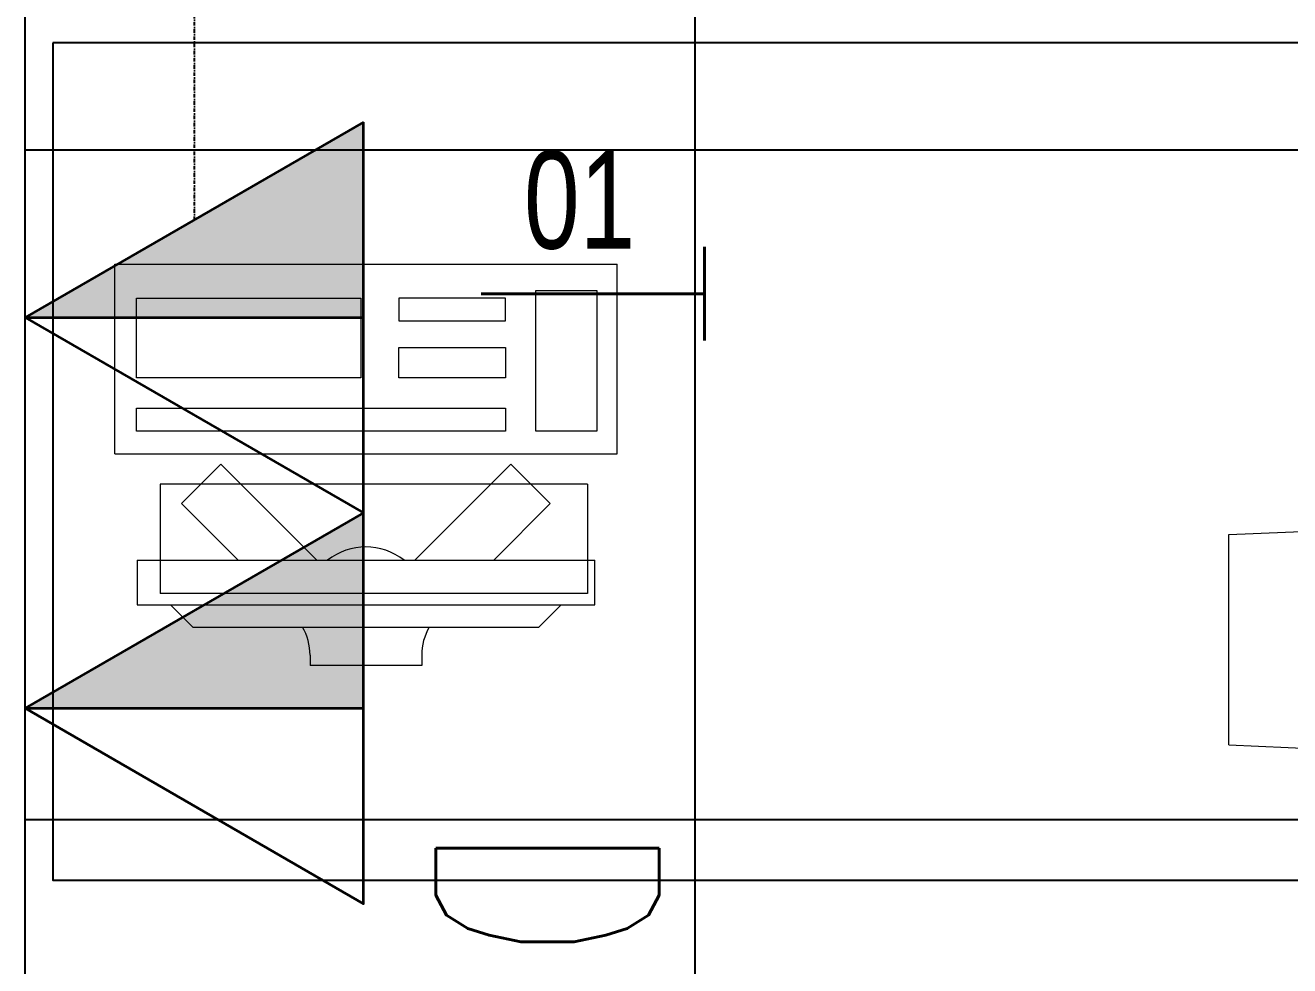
# Model space of a CAD drawing. Extents: x -560814 to 57327, y -29287 to 19916.
# Drawn here: x 10276 to 11409, y -4291 to -3448 of the extents above; entities that cross this region are included whole.
import ezdxf

# ---------------------------------------------------------------- set-up
doc = ezdxf.new("R2010")
doc.units = 0
doc.header["$LTSCALE"] = 0.25
doc.linetypes.add('DASHDOT', pattern=[25.4, 12.7, -6.35, 0, -6.35])
for name, color, linetype, lineweight in [('01-First Floor$0$72_EGR_EQP_TAG', 142, 'Continuous', 5), ('01-First Floor$0$LOADING', 253, 'Continuous', 5), ('01-First Floor$0$Walls', 251, 'Continuous', 5), ('E-LITE-CLNG-CNDT', 6, 'DASHDOT', 35), ('T-DATA-CLNG-COND', 51, 'DASHDOT', 25), ('T-DATA-DEVC-TYPE', 2, 'Continuous', 25), ('T-DATA-WALL @ 100', 33, 'Continuous', 35)]:
    doc.layers.add(name, color=color, linetype=linetype, lineweight=lineweight)
doc.layers.add('01-First Floor$0$FALSE CEILING', color=251, linetype='Continuous')
doc.styles.add('01-First Floor$0$X3G_ENTITY_257CFD', font='swisscl.ttf', dxfattribs={"height": 200})
doc.styles.add('DC_SIMPLEX', font='SIMPLEX.shx', dxfattribs={"width": 0.7})

# ---------------------------------------------------------------- blocks, each defined once
blk = doc.blocks.new('*U15')
blk.add_hatch(color=254).paths.add_polyline_path([(1.75, 3.031), (0, 3.031), (0, 0)])
blk.add_line((0, 0), (0, 3.031))
blk.add_lwpolyline([(1.75, 3.031), (0, 0), (-1.75, 3.031)], close=True)
at = {"layer": 'T-DATA-DEVC-TYPE', "style": 'DC_SIMPLEX', "width": 0.7, "flags": 8}
blk.add_attdef('DC_TYPE', (2.682, 5.634), '', height=2, rotation=360, dxfattribs=at)
blk = doc.blocks.new('*U14')
blk.add_hatch(color=254).paths.add_polyline_path([(1.75, 3.031), (0, 3.031), (0, 0)])
blk.add_line((0, 0), (0, 3.031))
blk.add_lwpolyline([(1.75, 3.031), (0, 0), (-1.75, 3.031)], close=True)
at = {"layer": 'T-DATA-DEVC-TYPE', "style": 'DC_SIMPLEX', "width": 0.7, "flags": 8}
blk.add_attdef('DC_TYPE', (2.682, 5.634), '', height=2, rotation=360, dxfattribs=at)
blk = doc.blocks.new('01-First Floor$0$ITCWLS1-P')
at = {"layer": '01-First Floor$0$LOADING'}
for p, q in [((-0.17, 0.45), (-0.17, 0)), ((-0.17, 0.45), (0, 0.45)), ((0, 0.45), (0, 0)), ((-0.1496, 0.4305), (-0.1291, 0.4305)), ((-0.1291, 0.4305), (-0.1291, 0.4089)), ((-0.2651, 0.43, 0), (-0.3051, 0.43, 0)), ((-0.3051, 0.43, 0), (-0.3051, 0.02, 0)), ((-0.2651, 0.43, 0), (-0.2651, 0.02, 0)), ((-0.197, 0.4094), (-0.295, 0.4094)), ((-0.295, 0.0264), (-0.295, 0.4094)), ((-0.197, 0.0264), (-0.197, 0.4094)), ((-0.3251, 0.38, 0), (-0.3051, 0.4, 0)), ((-0.3251, 0.38, 0), (-0.3251, 0.07, 0)), ((-0.3503, 0.275), (-0.3596, 0.275)), ((-0.3596, 0.175), (-0.3596, 0.275)), ((-0.3503, 0.175), (-0.3596, 0.175)), ((-0.3251, 0.07, 0), (-0.3051, 0.05, 0)), ((-0.197, 0.0264), (-0.295, 0.0264)), ((-0.3051, 0.02, 0), (-0.2651, 0.02, 0)), ((-0.17, 0), (0, 0))]:
    blk.add_line(p, q, dxfattribs=at)
at = {"layer": '01-First Floor$0$LOADING', "extrusion": (2.48281e-10, 3.18408e-10, -1)}
for p, q in [((-0.2651, 0.3395), (-0.2144, 0.3902)), ((-0.1791, 0.3548), (-0.2144, 0.3902)), ((-0.2651, 0.2688), (-0.1791, 0.3548))]:
    blk.add_line(p, q, dxfattribs=at)
at = {"layer": '01-First Floor$0$LOADING', "extrusion": (2.48281e-10, -3.18408e-10, -1)}
for p, q in [((-0.2651, 0.1812), (-0.1791, 0.0952)), ((-0.2651, 0.1105), (-0.2144, 0.0598)), ((-0.1791, 0.0952), (-0.2144, 0.0598))]:
    blk.add_line(p, q, dxfattribs=at)
at = {"layer": '01-First Floor$0$LOADING'}
for points in [[(-0.1291, 0.4089), (-0.1291, 0.1), (-0.1496, 0.1), (-0.1496, 0.4305)], [(-0.1496, 0.1), (-0.1496, 0.1), (-0.1496, 0.1), (-0.1496, 0.1), (-0.1496, 0.1), (-0.1496, 0.1), (-0.1496, 0.1), (-0.1496, 0.1), (-0.1496, 0.1)], [(-0.1496, 0.1), (-0.1496, 0.1), (-0.1496, 0.1), (-0.1496, 0.1), (-0.1496, 0.1), (-0.1496, 0.1), (-0.1496, 0.1), (-0.1496, 0.1), (-0.1496, 0.1), (-0.1496, 0.1), (-0.1496, 0.1), (-0.1496, 0.1), (-0.1496, 0.1), (-0.1496, 0.1), (-0.1496, 0.1), (-0.1496, 0.1), (-0.1496, 0.1), (-0.1496, 0.1)], [(-0.1496, 0.1), (-0.1496, 0.1), (-0.1496, 0.1), (-0.1496, 0.1), (-0.1496, 0.1), (-0.1496, 0.1), (-0.1496, 0.1), (-0.1496, 0.1), (-0.1496, 0.1), (-0.1496, 0.1)], [(-0.1496, 0.1), (-0.1496, 0.1), (-0.1496, 0.1), (-0.1496, 0.1), (-0.1496, 0.1), (-0.1496, 0.1), (-0.1496, 0.1)], [(-0.1496, 0.1), (-0.1496, 0.1), (-0.1496, 0.1), (-0.1496, 0.1), (-0.1496, 0.1), (-0.1496, 0.1), (-0.1496, 0.1), (-0.1496, 0.1), (-0.1496, 0.1), (-0.1496, 0.1)], [(-0.1496, 0.1), (-0.1496, 0.1), (-0.1496, 0.1), (-0.1496, 0.1), (-0.1496, 0.1), (-0.1496, 0.1), (-0.1496, 0.1), (-0.1496, 0.1), (-0.1496, 0.1), (-0.1496, 0.1), (-0.1496, 0.1), (-0.1496, 0.1), (-0.1496, 0.1), (-0.1496, 0.1), (-0.1496, 0.1)], [(-0.1496, 0.1), (-0.1496, 0.1), (-0.1496, 0.1), (-0.1496, 0.1), (-0.1496, 0.1), (-0.1496, 0.1), (-0.1496, 0.1), (-0.1496, 0.1), (-0.1496, 0.1), (-0.1496, 0.1)], [(-0.1496, 0.1), (-0.1496, 0.1), (-0.1496, 0.1), (-0.1496, 0.1), (-0.1496, 0.1), (-0.1496, 0.1), (-0.1496, 0.1), (-0.1496, 0.1), (-0.1496, 0.1), (-0.1496, 0.1)], [(-0.1496, 0.1), (-0.1496, 0.1), (-0.1496, 0.1), (-0.1496, 0.1), (-0.1496, 0.1), (-0.1496, 0.1), (-0.1496, 0.1), (-0.1496, 0.1), (-0.1496, 0.1), (-0.1496, 0.1), (-0.1496, 0.1), (-0.1496, 0.1), (-0.1496, 0.1), (-0.1496, 0.1), (-0.1496, 0.1), (-0.1496, 0.1), (-0.1496, 0.1), (-0.1496, 0.1), (-0.1496, 0.1), (-0.1496, 0.1), (-0.1496, 0.1), (-0.1496, 0.1), (-0.1496, 0.1), (-0.1496, 0.1), (-0.1496, 0.1), (-0.1496, 0.1), (-0.1496, 0.1), (-0.1496, 0.1), (-0.1496, 0.1), (-0.1496, 0.1), (-0.1496, 0.1), (-0.1496, 0.1), (-0.1496, 0.1), (-0.1496, 0.1), (-0.1496, 0.1), (-0.1496, 0.1), (-0.1496, 0.1), (-0.1496, 0.1), (-0.1496, 0.1), (-0.1496, 0.1), (-0.1496, 0.1), (-0.1496, 0.1), (-0.1496, 0.1), (-0.1496, 0.1), (-0.1496, 0.1), (-0.1496, 0.1), (-0.1496, 0.1), (-0.1496, 0.1), (-0.1496, 0.1), (-0.1496, 0.1), (-0.1496, 0.1), (-0.1496, 0.1), (-0.1496, 0.1), (-0.1496, 0.1)], [(-0.1496, 0.1), (-0.1496, 0.1), (-0.1496, 0.1), (-0.1496, 0.1), (-0.1496, 0.1), (-0.1496, 0.1), (-0.1496, 0.1), (-0.1496, 0.1), (-0.1496, 0.1), (-0.1496, 0.1), (-0.1496, 0.1), (-0.1496, 0.1), (-0.1496, 0.1), (-0.1496, 0.1), (-0.1496, 0.1), (-0.1496, 0.1), (-0.1496, 0.1), (-0.1496, 0.1), (-0.1496, 0.1), (-0.1496, 0.1), (-0.1496, 0.1), (-0.1496, 0.1), (-0.1496, 0.1), (-0.1496, 0.1), (-0.1496, 0.1), (-0.1496, 0.1), (-0.1496, 0.1), (-0.1496, 0.1), (-0.1496, 0.1), (-0.1496, 0.1), (-0.1496, 0.1), (-0.1496, 0.1), (-0.1496, 0.1), (-0.1496, 0.1), (-0.1496, 0.1), (-0.1496, 0.1), (-0.1496, 0.1), (-0.1496, 0.1), (-0.1496, 0.1), (-0.1496, 0.1), (-0.1496, 0.1), (-0.1496, 0.1), (-0.1496, 0.1), (-0.1496, 0.1), (-0.1496, 0.1), (-0.1496, 0.1), (-0.1496, 0.1), (-0.1496, 0.1), (-0.1496, 0.1), (-0.1496, 0.1), (-0.1496, 0.1), (-0.1496, 0.1), (-0.1496, 0.1), (-0.1496, 0.1), (-0.1496, 0.1), (-0.1496, 0.1), (-0.1496, 0.1), (-0.1496, 0.1), (-0.1496, 0.1), (-0.1496, 0.1), (-0.1496, 0.1), (-0.1496, 0.1), (-0.1496, 0.1), (-0.1496, 0.1), (-0.1496, 0.1), (-0.1496, 0.1), (-0.1496, 0.1), (-0.1496, 0.1), (-0.1496, 0.1), (-0.1496, 0.1), (-0.1496, 0.1), (-0.1496, 0.1), (-0.1496, 0.1), (-0.1496, 0.1), (-0.1496, 0.1), (-0.1496, 0.1), (-0.1496, 0.1), (-0.1496, 0.1), (-0.1496, 0.1), (-0.1496, 0.1), (-0.1496, 0.1), (-0.1496, 0.1), (-0.1496, 0.1), (-0.1496, 0.1), (-0.1496, 0.1), (-0.1496, 0.1), (-0.1496, 0.1), (-0.1496, 0.1), (-0.1496, 0.1)], [(-0.1496, 0.1), (-0.1496, 0.1), (-0.1496, 0.1), (-0.1496, 0.1), (-0.1496, 0.1), (-0.1496, 0.1), (-0.1496, 0.1), (-0.1496, 0.1), (-0.1496, 0.1), (-0.1496, 0.1), (-0.1496, 0.1), (-0.1496, 0.1)], [(-0.1496, 0.1), (-0.1496, 0.1), (-0.1496, 0.1), (-0.1496, 0.1), (-0.1496, 0.1), (-0.1496, 0.1), (-0.1496, 0.1)], [(-0.1496, 0.1), (-0.1496, 0.1), (-0.1496, 0.1), (-0.1496, 0.1), (-0.1496, 0.1), (-0.1496, 0.1), (-0.1496, 0.1), (-0.1496, 0.1), (-0.1496, 0.1), (-0.1496, 0.1), (-0.1496, 0.1), (-0.1496, 0.1), (-0.1496, 0.1), (-0.1496, 0.1), (-0.1496, 0.1), (-0.1496, 0.1), (-0.1496, 0.1)], [(-0.1496, 0.1), (-0.1496, 0.1), (-0.1496, 0.1), (-0.1496, 0.1), (-0.1496, 0.1), (-0.1496, 0.1), (-0.1496, 0.1), (-0.1496, 0.1), (-0.1496, 0.1), (-0.1496, 0.1), (-0.1496, 0.1), (-0.1496, 0.1), (-0.1496, 0.1), (-0.1496, 0.1), (-0.1496, 0.1), (-0.1496, 0.1), (-0.1496, 0.1), (-0.1496, 0.1), (-0.1496, 0.1), (-0.1496, 0.1), (-0.1496, 0.1), (-0.1496, 0.1), (-0.1496, 0.1), (-0.1496, 0.1), (-0.1496, 0.1), (-0.1496, 0.1), (-0.1496, 0.1), (-0.1496, 0.1), (-0.1496, 0.1), (-0.1496, 0.1), (-0.1496, 0.1), (-0.1496, 0.1), (-0.1496, 0.1), (-0.1496, 0.1), (-0.1496, 0.1), (-0.1496, 0.1), (-0.1496, 0.1), (-0.1496, 0.1), (-0.1496, 0.1), (-0.1496, 0.1), (-0.1496, 0.1), (-0.1496, 0.1), (-0.1496, 0.1), (-0.1496, 0.1), (-0.1496, 0.1), (-0.1496, 0.1), (-0.1496, 0.1), (-0.1496, 0.1), (-0.1496, 0.1), (-0.1496, 0.1), (-0.1496, 0.1), (-0.1496, 0.1), (-0.1496, 0.1), (-0.1496, 0.1), (-0.1496, 0.1), (-0.1496, 0.1), (-0.1496, 0.1), (-0.1496, 0.1), (-0.1496, 0.1), (-0.1496, 0.1), (-0.1496, 0.1), (-0.1496, 0.1), (-0.1496, 0.1), (-0.1496, 0.1), (-0.1496, 0.1), (-0.1496, 0.1), (-0.1496, 0.1), (-0.1496, 0.1), (-0.1496, 0.1), (-0.1496, 0.1), (-0.1496, 0.1), (-0.1496, 0.1), (-0.1496, 0.1), (-0.1496, 0.1), (-0.1496, 0.1), (-0.1496, 0.1), (-0.1496, 0.1), (-0.1496, 0.1), (-0.1496, 0.1), (-0.1496, 0.1), (-0.1496, 0.1), (-0.1496, 0.1), (-0.1496, 0.1), (-0.1496, 0.1), (-0.1496, 0.1), (-0.1496, 0.1), (-0.1496, 0.1), (-0.1496, 0.1), (-0.1496, 0.1), (-0.1496, 0.1), (-0.1496, 0.1), (-0.1496, 0.1), (-0.1496, 0.1), (-0.1496, 0.1), (-0.1496, 0.1), (-0.1496, 0.1), (-0.1496, 0.1), (-0.1496, 0.1), (-0.1496, 0.1), (-0.1496, 0.1), (-0.1496, 0.1), (-0.1496, 0.1), (-0.1496, 0.1), (-0.1496, 0.1), (-0.1496, 0.1), (-0.1496, 0.1), (-0.1496, 0.1), (-0.1496, 0.1), (-0.1496, 0.1), (-0.1496, 0.1), (-0.1496, 0.1)], [(-0.1496, 0.1), (-0.1496, 0.1), (-0.1496, 0.1), (-0.1496, 0.1), (-0.1496, 0.1), (-0.1496, 0.1), (-0.1496, 0.1), (-0.1496, 0.1)]]:
    blk.add_lwpolyline(points, dxfattribs=at)
for points in [[(-0.1019, 0.4305), (-0.0304, 0.4305), (-0.0304, 0.2294), (-0.1019, 0.2294)], [(-0.1019, 0.1954), (-0.0747, 0.1954), (-0.0747, 0.1), (-0.1019, 0.1)], [(-0.0304, 0.1954), (-0.0508, 0.1954), (-0.0508, 0.1), (-0.0304, 0.1)], [(-0.1496, 0.1), (-0.1496, 0.1), (-0.1496, 0.1), (-0.1496, 0.1), (-0.1496, 0.1), (-0.1496, 0.1), (-0.1496, 0.1), (-0.1496, 0.1), (-0.1496, 0.1), (-0.1496, 0.1), (-0.1496, 0.1), (-0.1496, 0.1), (-0.1496, 0.1), (-0.1496, 0.1), (-0.1496, 0.1), (-0.1496, 0.1), (-0.1496, 0.1), (-0.1496, 0.1), (-0.1496, 0.1), (-0.1496, 0.1), (-0.1496, 0.1), (-0.1496, 0.1), (-0.1496, 0.1), (-0.1496, 0.1), (-0.1496, 0.1), (-0.1496, 0.1), (-0.1496, 0.1), (-0.1496, 0.1), (-0.1496, 0.1), (-0.1496, 0.1), (-0.1496, 0.1), (-0.1496, 0.1), (-0.1496, 0.1), (-0.1496, 0.1), (-0.1496, 0.1), (-0.1496, 0.1), (-0.1496, 0.1), (-0.1496, 0.1), (-0.1496, 0.1), (-0.1496, 0.1), (-0.1496, 0.1), (-0.1496, 0.1), (-0.1496, 0.1), (-0.1496, 0.1), (-0.1496, 0.1), (-0.1496, 0.1), (-0.1496, 0.1), (-0.1496, 0.1), (-0.1496, 0.1), (-0.1496, 0.1), (-0.1496, 0.1), (-0.1496, 0.1), (-0.1496, 0.1), (-0.1496, 0.1), (-0.1496, 0.1), (-0.1496, 0.1), (-0.1496, 0.1), (-0.1496, 0.1), (-0.1496, 0.1), (-0.1496, 0.1), (-0.1496, 0.1), (-0.1496, 0.1), (-0.1496, 0.1), (-0.1496, 0.1), (-0.1496, 0.1), (-0.1496, 0.1), (-0.1496, 0.1), (-0.1496, 0.1), (-0.1496, 0.1), (-0.1496, 0.1), (-0.1496, 0.1), (-0.1496, 0.1), (-0.1496, 0.1), (-0.1496, 0.1), (-0.1496, 0.1), (-0.1496, 0.1), (-0.1496, 0.1), (-0.1496, 0.1), (-0.1496, 0.1), (-0.1496, 0.1), (-0.1496, 0.1), (-0.1496, 0.1), (-0.1496, 0.1), (-0.1496, 0.1), (-0.1496, 0.1), (-0.1496, 0.1), (-0.1496, 0.1), (-0.1496, 0.1), (-0.1496, 0.1), (-0.1496, 0.1), (-0.1496, 0.1), (-0.1496, 0.1), (-0.1496, 0.1), (-0.1496, 0.1), (-0.1496, 0.1), (-0.1496, 0.1), (-0.1496, 0.1), (-0.1496, 0.1), (-0.1496, 0.1), (-0.1496, 0.1), (-0.1496, 0.1), (-0.1496, 0.1), (-0.1496, 0.1), (-0.1496, 0.1), (-0.1496, 0.1), (-0.1496, 0.1), (-0.1496, 0.1), (-0.1496, 0.1), (-0.1496, 0.1), (-0.1496, 0.1), (-0.1496, 0.1), (-0.1496, 0.1), (-0.1496, 0.1), (-0.1496, 0.1), (-0.1496, 0.1), (-0.1496, 0.1), (-0.1496, 0.1), (-0.1496, 0.1), (-0.1496, 0.1), (-0.1496, 0.1), (-0.1496, 0.1), (-0.1496, 0.1), (-0.1496, 0.1), (-0.1496, 0.1), (-0.1496, 0.1), (-0.1496, 0.1), (-0.1496, 0.1), (-0.1496, 0.1), (-0.1496, 0.1), (-0.1496, 0.1), (-0.1496, 0.1), (-0.1496, 0.1), (-0.1496, 0.1), (-0.1496, 0.1), (-0.1496, 0.1), (-0.1496, 0.1), (-0.1496, 0.1), (-0.1496, 0.1), (-0.1496, 0.1), (-0.1496, 0.1), (-0.1496, 0.1), (-0.1496, 0.1), (-0.1496, 0.1), (-0.1496, 0.1), (-0.1496, 0.1), (-0.1496, 0.1), (-0.1496, 0.1), (-0.1496, 0.1), (-0.1496, 0.1), (-0.1496, 0.1), (-0.1496, 0.1), (-0.1496, 0.1), (-0.1496, 0.1), (-0.1496, 0.1), (-0.1496, 0.1), (-0.1496, 0.1), (-0.1496, 0.1), (-0.1496, 0.1), (-0.1496, 0.1), (-0.1496, 0.1), (-0.1496, 0.1), (-0.1496, 0.1), (-0.1496, 0.1), (-0.1496, 0.1), (-0.1496, 0.1), (-0.1496, 0.1), (-0.1496, 0.1), (-0.1496, 0.1), (-0.1496, 0.1), (-0.1496, 0.1), (-0.1496, 0.1), (-0.1496, 0.1), (-0.1496, 0.1), (-0.1496, 0.1), (-0.1496, 0.1), (-0.1496, 0.1), (-0.1496, 0.1), (-0.1496, 0.1), (-0.1496, 0.1), (-0.1496, 0.1), (-0.1496, 0.1), (-0.1496, 0.1), (-0.1496, 0.1), (-0.1496, 0.1), (-0.1496, 0.1), (-0.1496, 0.1), (-0.1496, 0.1), (-0.1496, 0.1), (-0.1496, 0.1), (-0.1496, 0.1), (-0.1496, 0.1), (-0.1496, 0.1), (-0.1496, 0.1), (-0.1496, 0.1), (-0.1496, 0.1), (-0.1496, 0.1), (-0.1496, 0.1), (-0.1496, 0.1), (-0.1496, 0.1), (-0.1496, 0.1), (-0.1496, 0.1), (-0.1496, 0.1), (-0.1496, 0.1), (-0.1496, 0.1), (-0.1496, 0.1), (-0.1496, 0.1), (-0.1496, 0.1), (-0.1496, 0.1), (-0.1496, 0.1), (-0.1496, 0.1), (-0.1496, 0.1), (-0.1496, 0.1), (-0.1496, 0.1), (-0.1496, 0.1), (-0.1496, 0.1), (-0.1496, 0.1), (-0.1496, 0.1), (-0.1496, 0.1), (-0.1496, 0.1), (-0.1496, 0.1), (-0.1496, 0.1), (-0.1496, 0.1), (-0.1496, 0.1), (-0.1496, 0.1), (-0.1496, 0.1), (-0.1496, 0.1), (-0.1496, 0.1), (-0.1496, 0.1), (-0.1496, 0.1), (-0.1496, 0.1), (-0.1496, 0.1), (-0.1496, 0.1), (-0.1496, 0.1), (-0.1496, 0.1), (-0.1496, 0.1), (-0.1496, 0.1), (-0.1496, 0.1), (-0.1496, 0.1), (-0.1496, 0.1), (-0.1496, 0.1), (-0.1496, 0.1), (-0.1496, 0.1), (-0.1496, 0.1), (-0.1496, 0.1), (-0.1496, 0.1), (-0.1496, 0.1), (-0.1496, 0.1), (-0.1496, 0.1), (-0.1496, 0.1), (-0.1496, 0.1), (-0.1496, 0.1), (-0.1496, 0.1), (-0.1496, 0.1), (-0.1496, 0.1), (-0.1496, 0.1), (-0.1496, 0.1), (-0.1496, 0.1), (-0.1496, 0.1), (-0.1496, 0.1), (-0.1496, 0.1), (-0.1496, 0.1), (-0.1496, 0.1), (-0.1496, 0.1), (-0.1496, 0.1), (-0.1496, 0.1), (-0.1496, 0.1), (-0.1496, 0.1), (-0.1496, 0.1), (-0.1496, 0.1), (-0.1496, 0.1), (-0.1496, 0.1), (-0.1496, 0.1), (-0.1496, 0.1), (-0.1496, 0.1), (-0.1496, 0.1), (-0.1496, 0.1), (-0.1496, 0.1)], [(-0.1496, 0.1), (-0.1496, 0.1), (-0.1496, 0.1), (-0.1496, 0.1), (-0.1496, 0.1), (-0.1496, 0.1), (-0.1496, 0.1), (-0.1496, 0.1), (-0.1496, 0.1), (-0.1496, 0.1), (-0.1496, 0.1), (-0.1496, 0.1), (-0.1496, 0.1), (-0.1496, 0.1), (-0.1496, 0.1), (-0.1496, 0.1), (-0.1496, 0.1), (-0.1496, 0.1), (-0.1496, 0.1), (-0.1496, 0.1), (-0.1496, 0.1), (-0.1496, 0.1), (-0.1496, 0.1), (-0.1496, 0.1), (-0.1496, 0.1), (-0.1496, 0.1), (-0.1496, 0.1), (-0.1496, 0.1), (-0.1496, 0.1), (-0.1496, 0.1), (-0.1496, 0.1), (-0.1496, 0.1), (-0.1496, 0.1), (-0.1496, 0.1), (-0.1496, 0.1), (-0.1496, 0.1), (-0.1496, 0.1), (-0.1496, 0.1), (-0.1496, 0.1), (-0.1496, 0.1), (-0.1496, 0.1), (-0.1496, 0.1), (-0.1496, 0.1), (-0.1496, 0.1), (-0.1496, 0.1), (-0.1496, 0.1), (-0.1496, 0.1), (-0.1496, 0.1), (-0.1496, 0.1), (-0.1496, 0.1), (-0.1496, 0.1), (-0.1496, 0.1), (-0.1496, 0.1), (-0.1496, 0.1), (-0.1496, 0.1), (-0.1496, 0.1), (-0.1496, 0.1), (-0.1496, 0.1), (-0.1496, 0.1), (-0.1496, 0.1), (-0.1496, 0.1), (-0.1496, 0.1), (-0.1496, 0.1), (-0.1496, 0.1), (-0.1496, 0.1), (-0.1496, 0.1), (-0.1496, 0.1), (-0.1496, 0.1), (-0.1496, 0.1), (-0.1496, 0.1), (-0.1496, 0.1), (-0.1496, 0.1), (-0.1496, 0.1), (-0.1496, 0.1), (-0.1496, 0.1), (-0.1496, 0.1), (-0.1496, 0.1), (-0.1496, 0.1), (-0.1496, 0.1), (-0.1496, 0.1), (-0.1496, 0.1), (-0.1496, 0.1), (-0.1496, 0.1), (-0.1496, 0.1), (-0.1496, 0.1), (-0.1496, 0.1), (-0.1496, 0.1), (-0.1496, 0.1), (-0.1496, 0.1), (-0.1496, 0.1), (-0.1496, 0.1), (-0.1496, 0.1), (-0.1496, 0.1), (-0.1496, 0.1), (-0.1496, 0.1), (-0.1496, 0.1), (-0.1496, 0.1), (-0.1496, 0.1), (-0.1496, 0.1), (-0.1496, 0.1), (-0.1496, 0.1), (-0.1496, 0.1), (-0.1496, 0.1), (-0.1496, 0.1), (-0.1496, 0.1), (-0.1496, 0.1), (-0.1496, 0.1), (-0.1496, 0.1), (-0.1496, 0.1), (-0.1496, 0.1), (-0.1496, 0.1), (-0.1496, 0.1), (-0.1496, 0.1), (-0.1496, 0.1), (-0.1496, 0.1), (-0.1496, 0.1), (-0.1496, 0.1), (-0.1496, 0.1), (-0.1496, 0.1), (-0.1496, 0.1), (-0.1496, 0.1), (-0.1496, 0.1), (-0.1496, 0.1), (-0.1496, 0.1), (-0.1496, 0.1), (-0.1496, 0.1), (-0.1496, 0.1), (-0.1496, 0.1), (-0.1496, 0.1), (-0.1496, 0.1), (-0.1496, 0.1), (-0.1496, 0.1), (-0.1496, 0.1), (-0.1496, 0.1), (-0.1496, 0.1), (-0.1496, 0.1), (-0.1496, 0.1), (-0.1496, 0.1), (-0.1496, 0.1), (-0.1496, 0.1), (-0.1496, 0.1), (-0.1496, 0.1), (-0.1496, 0.1), (-0.1496, 0.1), (-0.1496, 0.1), (-0.1496, 0.1), (-0.1496, 0.1), (-0.1496, 0.1), (-0.1496, 0.1), (-0.1496, 0.1), (-0.1496, 0.1), (-0.1496, 0.1), (-0.1496, 0.1), (-0.1496, 0.1), (-0.1496, 0.1), (-0.1496, 0.1), (-0.1496, 0.1), (-0.1496, 0.1), (-0.1496, 0.1), (-0.1496, 0.1), (-0.1496, 0.1), (-0.1496, 0.1), (-0.1496, 0.1), (-0.1496, 0.1), (-0.1496, 0.1), (-0.1496, 0.1), (-0.1496, 0.1), (-0.1496, 0.1), (-0.1496, 0.1), (-0.1496, 0.1), (-0.1496, 0.1), (-0.1496, 0.1), (-0.1496, 0.1), (-0.1496, 0.1), (-0.1496, 0.1), (-0.1496, 0.1), (-0.1496, 0.1), (-0.1496, 0.1), (-0.1496, 0.1), (-0.1496, 0.1), (-0.1496, 0.1), (-0.1496, 0.1), (-0.1496, 0.1), (-0.1496, 0.1), (-0.1496, 0.1), (-0.1496, 0.1), (-0.1496, 0.1), (-0.1496, 0.1), (-0.1496, 0.1), (-0.1496, 0.1), (-0.1496, 0.1), (-0.1496, 0.1), (-0.1496, 0.1), (-0.1496, 0.1), (-0.1496, 0.1), (-0.1496, 0.1), (-0.1496, 0.1), (-0.1496, 0.1), (-0.1496, 0.1), (-0.1496, 0.1), (-0.1496, 0.1), (-0.1496, 0.1), (-0.1496, 0.1), (-0.1496, 0.1), (-0.1496, 0.1), (-0.1496, 0.1), (-0.1496, 0.1), (-0.1496, 0.1), (-0.1496, 0.1), (-0.1496, 0.1), (-0.1496, 0.1), (-0.1496, 0.1), (-0.1496, 0.1), (-0.1496, 0.1)], [(-0.1496, 0.1), (-0.1496, 0.1), (-0.1496, 0.1), (-0.1496, 0.1), (-0.1496, 0.1), (-0.1496, 0.1), (-0.1496, 0.1), (-0.1496, 0.1), (-0.1496, 0.1), (-0.1496, 0.1), (-0.1496, 0.1), (-0.1496, 0.1), (-0.1496, 0.1), (-0.1496, 0.1), (-0.1496, 0.1), (-0.1496, 0.1), (-0.1496, 0.1), (-0.1496, 0.1), (-0.1496, 0.1), (-0.1496, 0.1), (-0.1496, 0.1), (-0.1496, 0.1), (-0.1496, 0.1), (-0.1496, 0.1), (-0.1496, 0.1), (-0.1496, 0.1), (-0.1496, 0.1), (-0.1496, 0.1), (-0.1496, 0.1), (-0.1496, 0.1), (-0.1496, 0.1), (-0.1496, 0.1), (-0.1496, 0.1), (-0.1496, 0.1), (-0.1496, 0.1), (-0.1496, 0.1), (-0.1496, 0.1), (-0.1496, 0.1), (-0.1496, 0.1), (-0.1496, 0.1), (-0.1496, 0.1), (-0.1496, 0.1), (-0.1496, 0.1), (-0.1496, 0.1), (-0.1496, 0.1), (-0.1496, 0.1), (-0.1496, 0.1), (-0.1496, 0.1), (-0.1496, 0.1), (-0.1496, 0.1), (-0.1496, 0.1), (-0.1496, 0.1), (-0.1496, 0.1), (-0.1496, 0.1), (-0.1496, 0.1), (-0.1496, 0.1), (-0.1496, 0.1), (-0.1496, 0.1), (-0.1496, 0.1), (-0.1496, 0.1), (-0.1496, 0.1), (-0.1496, 0.1), (-0.1496, 0.1), (-0.1496, 0.1), (-0.1496, 0.1), (-0.1496, 0.1), (-0.1496, 0.1), (-0.1496, 0.1), (-0.1496, 0.1), (-0.1496, 0.1), (-0.1496, 0.1), (-0.1496, 0.1), (-0.1496, 0.1), (-0.1496, 0.1), (-0.1496, 0.1), (-0.1496, 0.1), (-0.1496, 0.1), (-0.1496, 0.1), (-0.1496, 0.1), (-0.1496, 0.1), (-0.1496, 0.1), (-0.1496, 0.1), (-0.1496, 0.1), (-0.1496, 0.1), (-0.1496, 0.1), (-0.1496, 0.1), (-0.1496, 0.1), (-0.1496, 0.1), (-0.1496, 0.1), (-0.1496, 0.1), (-0.1496, 0.1), (-0.1496, 0.1), (-0.1496, 0.1), (-0.1496, 0.1), (-0.1496, 0.1), (-0.1496, 0.1), (-0.1496, 0.1), (-0.1496, 0.1), (-0.1496, 0.1), (-0.1496, 0.1), (-0.1496, 0.1), (-0.1496, 0.1), (-0.1496, 0.1), (-0.1496, 0.1), (-0.1496, 0.1), (-0.1496, 0.1), (-0.1496, 0.1), (-0.1496, 0.1), (-0.1496, 0.1), (-0.1496, 0.1), (-0.1496, 0.1), (-0.1496, 0.1), (-0.1496, 0.1), (-0.1496, 0.1), (-0.1496, 0.1), (-0.1496, 0.1), (-0.1496, 0.1), (-0.1496, 0.1), (-0.1496, 0.1), (-0.1496, 0.1), (-0.1496, 0.1), (-0.1496, 0.1), (-0.1496, 0.1), (-0.1496, 0.1), (-0.1496, 0.1), (-0.1496, 0.1), (-0.1496, 0.1), (-0.1496, 0.1), (-0.1496, 0.1), (-0.1496, 0.1), (-0.1496, 0.1), (-0.1496, 0.1), (-0.1496, 0.1), (-0.1496, 0.1), (-0.1496, 0.1), (-0.1496, 0.1), (-0.1496, 0.1), (-0.1496, 0.1), (-0.1496, 0.1), (-0.1496, 0.1), (-0.1496, 0.1), (-0.1496, 0.1), (-0.1496, 0.1), (-0.1496, 0.1), (-0.1496, 0.1), (-0.1496, 0.1), (-0.1496, 0.1), (-0.1496, 0.1), (-0.1496, 0.1), (-0.1496, 0.1), (-0.1496, 0.1), (-0.1496, 0.1), (-0.1496, 0.1), (-0.1496, 0.1), (-0.1496, 0.1), (-0.1496, 0.1), (-0.1496, 0.1), (-0.1496, 0.1), (-0.1496, 0.1), (-0.1496, 0.1), (-0.1496, 0.1), (-0.1496, 0.1), (-0.1496, 0.1), (-0.1496, 0.1), (-0.1496, 0.1), (-0.1496, 0.1), (-0.1496, 0.1), (-0.1496, 0.1), (-0.1496, 0.1), (-0.1496, 0.1), (-0.1496, 0.1), (-0.1496, 0.1), (-0.1496, 0.1), (-0.1496, 0.1), (-0.1496, 0.1), (-0.1496, 0.1), (-0.1496, 0.1), (-0.1496, 0.1), (-0.1496, 0.1), (-0.1496, 0.1), (-0.1496, 0.1), (-0.1496, 0.1), (-0.1496, 0.1), (-0.1496, 0.1), (-0.1496, 0.1), (-0.1496, 0.1), (-0.1496, 0.1), (-0.1496, 0.1), (-0.1496, 0.1), (-0.1496, 0.1), (-0.1496, 0.1), (-0.1496, 0.1), (-0.1496, 0.1), (-0.1496, 0.1), (-0.1496, 0.1), (-0.1496, 0.1), (-0.1496, 0.1), (-0.1496, 0.1), (-0.1496, 0.1), (-0.1496, 0.1), (-0.1496, 0.1), (-0.1496, 0.1), (-0.1496, 0.1), (-0.1496, 0.1), (-0.1496, 0.1), (-0.1496, 0.1), (-0.1496, 0.1), (-0.1496, 0.1), (-0.1496, 0.1), (-0.1496, 0.1), (-0.1496, 0.1), (-0.1496, 0.1), (-0.1496, 0.1), (-0.1496, 0.1), (-0.1496, 0.1), (-0.1496, 0.1), (-0.1496, 0.1), (-0.1496, 0.1), (-0.1496, 0.1)], [(-0.1496, 0.0727), (-0.0236, 0.0727), (-0.0236, 0.0182), (-0.1496, 0.0182)]]:
    blk.add_lwpolyline(points, close=True, dxfattribs=at)
for centre, radius, start, end in [((-0.3503, 0.325), 0.05, 270, 300.3093), ((-0.3089, 0.225), 0.0556, 321.9431, 38.0569), ((-0.3503, 0.125), 0.05, 59.6907, 90)]:
    blk.add_arc(centre, radius, start, end, dxfattribs=at)
blk = doc.blocks.new('01-First Floor$0$28.1')
at = {"layer": '01-First Floor$0$LOADING'}
for p, q in [((-59566.5, -109878.5), (-59162, -109861.7)), ((-59340.8, -110076.8), (-59340.8, -109869.2)), ((-59267.4, -110080), (-59267.4, -109866.1)), ((-59566.5, -110066.8), (-59566.5, -109878.5)), ((-59398.7, -110074.2), (-59398.7, -109871.6)), ((-59369, -110075.5), (-59369, -109870.3)), ((-59153.1, -110074.6), (-59153.1, -109871.9)), ((-59267.4, -109938), (-59211.3, -109947.4)), ((-59267.4, -110008.5), (-59211.3, -109999)), ((-59566.5, -110066.8), (-59162, -110084.7))]:
    blk.add_line(p, q, dxfattribs=at)
blk.add_circle((-59211.3, -109973.2), 16.3, dxfattribs=at)
for centre, radius, start, end in [((-59163.4, -109871.9), 10.2, 360, 82.1904), ((-59211.3, -109973.2), 25.8, 270, 90), ((-59163.4, -110074.6), 10.2, 277.8096, 360)]:
    blk.add_arc(centre, radius, start, end, dxfattribs=at)
blk = doc.blocks.new('01-First Floor')
at = {"layer": '01-First Floor$0$FALSE CEILING', "linetype": 'Continuous'}
for p, q in [((10876, -7160), (10876, -2810)), ((10276, -3560), (14276, -3560)), ((10276, -4160), (14276, -4160))]:
    blk.add_line(p, q, dxfattribs=at)
at = {"layer": '01-First Floor$0$FALSE CEILING'}
blk.add_lwpolyline([(14276, -7160), (10276, -7160), (10276, -2810), (14276, -2810)], close=True, dxfattribs=at)
at = {"layer": '01-First Floor$0$FALSE CEILING', "elevation": -0.1}
blk.add_lwpolyline([(10300.6, -3464.2), (10300.6, -4214.2), (11800.6, -4214.2), (11800.6, -3464.2)], close=True, dxfattribs=at)
at = {"layer": '01-First Floor$0$LOADING', "elevation": -0.1}
blk.add_lwpolyline([(10300.6, -3464.2), (10300.6, -4214.2), (11800.6, -4214.2), (11800.6, -3464.2)], close=True, dxfattribs=at)
at = {"layer": '01-First Floor$0$Walls'}
blk.add_line((10276, -2810), (10276, -7160), dxfattribs=at)
at = {"layer": '01-First Floor$0$LOADING', "extrusion": (-1.9399e-16, 8.01373e-06, 1), "xscale": 1000.00000000001, "yscale": 1000.00000000001, "zscale": 1000.00000000001, "rotation": 90}
blk.add_blockref('01-First Floor$0$ITCWLS1-P', (10806.1, -3662.4, -0.1), dxfattribs=at)
at = {"layer": '01-First Floor$0$LOADING'}
blk.add_blockref('01-First Floor$0$28.1', (70920.6, 105973.8, -0.1), dxfattribs=at)
at = {"layer": '01-First Floor$0$72_EGR_EQP_TAG', "insert": (10772.6, -3561, -0.1), "char_height": 87.47, "attachment_point": 2, "style": '01-First Floor$0$X3G_ENTITY_257CFD'}
blk.add_mtext('01', dxfattribs=at)

msp = doc.modelspace()

# ---------------------------------------------------------------- linework, layer by layer
at = {"layer": 'T-DATA-CLNG-COND'}
msp.add_lwpolyline([(10427.5, -3622.8), (10427.5, -2660)], dxfattribs=at)

# ---------------------------------------------------------------- block references
at = {"layer": 'E-LITE-CLNG-CNDT'}
msp.add_blockref('01-First Floor', (0, 0), dxfattribs=at)
at = {"layer": 'T-DATA-WALL @ 100'}
ref = msp.add_blockref('*U14', (10276, -3710.3), dxfattribs=dict(at, xscale=-100, yscale=100, zscale=100, rotation=270))
ref.add_attrib('DC_TYPE', 'T', (10684.5, -3640.9), dxfattribs={"layer": 'T-DATA-DEVC-TYPE', "height": 200, "rotation": 270, "style": 'DC_SIMPLEX', "width": 0.7, "flags": 8})
ref = msp.add_blockref('*U15', (10276, -4060.3), dxfattribs=dict(at, xscale=-100, yscale=100, zscale=100, rotation=270))
ref.add_attrib('DC_TYPE', 'D', (10643.8, -4161.6, 0), dxfattribs={"layer": 'T-DATA-DEVC-TYPE', "height": 200, "rotation": 270, "style": 'DC_SIMPLEX', "width": 0.7, "flags": 8})

doc.saveas('drawing.dxf')
